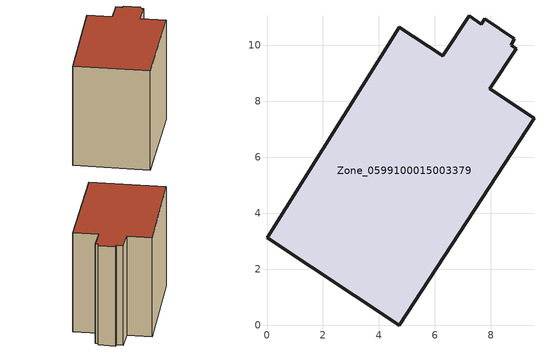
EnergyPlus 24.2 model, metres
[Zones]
Zone_0599100015003379
 floor ground (C_G): 8.84,10.25 8.73,10.01 8.91,9.88 7.95,8.45 9.54,7.39 4.72,0 0,3.12 4.72,10.65 6.28,9.62 7.23,11.06 7.66,10.76 7.77,10.95 z0.83
 wall outside (C_F): 7.95,8.45 8.91,9.88 8.73,10.01 8.84,10.25 7.77,10.95 7.66,10.76 7.23,11.06 6.28,9.62 4.72,10.65 0,3.12 4.72,0 9.54,7.39 7.95,8.45 z0.83:8.76
 roof outside (C_R): 8.73,10.01 8.84,10.25 7.77,10.95 7.66,10.76 7.23,11.06 6.28,9.62 4.72,10.65 0,3.12 4.72,0 9.54,7.39 7.95,8.45 8.91,9.88 z8.76
[BUILDING]
Pand.0599100015003379: North Axis=0; Terrain=City; Loads Convergence Tolerance Value=0.04; Temperature Convergence Tolerance Value=0.4; Solar Distribution=FullExterior; Maximum Number of Warmup Days=25; Minimum Number of Warmup Days=1
[Site:Location]
Rotterdam.The.Hague.AP_ZH_NLD Design_Conditions: Latitude=51.96; Longitude=4.45; Time Zone=1; Elevation=-4.5
[SITE:GROUNDTEMPERATURE:BUILDINGSURFACE]
18, 18, 18, 18, 18, 18, 18, 18, 18, 18, 18, 18
[MATERIAL] Thermal Absorptance=0.9; Solar Absorptance=0.7; Visible Absorptance=0.7
Name | Roughness | Thickness | Conductivity | Density | Specific Heat
G.TI.1965-1974 | MediumSmooth | 0.15 | 0.882353 | 540 | 1210
F.TI.1965-1974 | Rough | 0.3 | 0.697674 | 1920 | 840
R.TI.1965-1974 | MediumRough | 0.2 | 0.232558 | 1500 | 1000
[CONSTRUCTION]
C_G: G.TI.1965-1974
C_F: F.TI.1965-1974
C_R: R.TI.1965-1974
[ZONE]
Zone_0599100015003379: Type=1; Multiplier=1; Ceiling Height=Autocalculate; Volume=Autocalculate; Floor Area=autocalculate; Part of Total Floor Area=Yes
[ZONEINFILTRATION:DESIGNFLOWRATE]
Infil_Zone_0599100015003379: Zone or ZoneList or Space or SpaceList=Zone_0599100015003379; Schedule=AlwaysOn; Design Flow Rate Calculation Method=Flow/Area; Flow Rate per Floor Area=0.003; Constant Term Coefficient=1; Temperature Term Coefficient=0; Velocity Term Coefficient=0; Velocity Squared Term Coefficient=0
[HVACTEMPLATE:ZONE:IDEALLOADSAIRSYSTEM]
Zone_0599100015003379: Maximum Heating Supply Air Temperature=50; Minimum Cooling Supply Air Temperature=13; Maximum Heating Supply Air Humidity Ratio=0.0156; Minimum Cooling Supply Air Humidity Ratio=0.0077; Heating Limit=NoLimit; Cooling Limit=NoLimit; Dehumidification Control Type=ConstantSensibleHeatRatio; Cooling Sensible Heat Ratio=0.7; Dehumidification Setpoint=60; Humidification Control Type=None; Humidification Setpoint=30; Outdoor Air Method=None; Outdoor Air Flow Rate per Person=0.00944; Outdoor Air Flow Rate per Zone Floor Area=0; Outdoor Air Flow Rate per Zone=0; Demand Controlled Ventilation Type=None; Outdoor Air Economizer Type=NoEconomizer; Heat Recovery Type=None; Sensible Heat Recovery Effectiveness=0.7; Latent Heat Recovery Effectiveness=0.65
[ZONECONTROL:THERMOSTAT]
ThermostatControl_Zone_0599100015003379: Zone or ZoneList=Zone_0599100015003379; Control Type Schedule=DualSetpointControlType; Control 1=Thermostat_Zone_0599100015003379; Temperature Difference Between Cutout And Setpoint=0
[THERMOSTATSETPOINT:DUALSETPOINT]
Thermostat_Zone_0599100015003379: Heating Setpoint Temperature Schedule=HeatingSetpoint_Zone_0599100015003379; Cooling Setpoint Temperature Schedule=CoolingSetpoint_Zone_0599100015003379
[SCHEDULE:COMPACT]
HeatingSetpoint_Zone_0599100015003379: Through: 12/31, For: AllDays, Until: 24:00, 21
CoolingSetpoint_Zone_0599100015003379: Through: 12/31, For: AllDays, Until: 24:00, 24
DualSetpointControlType: Through: 12/31, For: AllDays, Until: 24:00, 4
AlwaysOn: Through: 12/31, For: AllDays, Until: 24:00, 1
